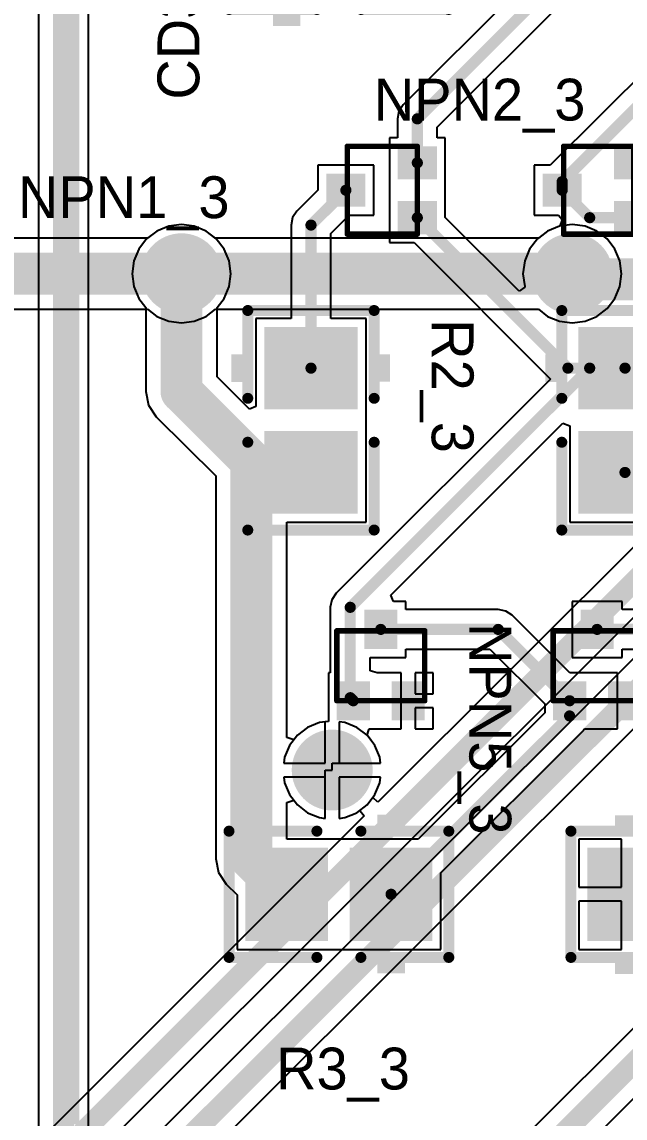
# Model space of a CAD drawing. Header units: millimetres. Extents: x 0.67 to 7.75, y 0.64 to 6.06.
# Drawn here: x 3.991 to 4.423, y 1.174 to 1.961 of the extents above; entities that cross this region are included whole.
import ezdxf

# ---------------------------------------------------------------- set-up
doc = ezdxf.new("R2010")
doc.units = ezdxf.units.MM
doc.header["$MEASUREMENT"] = 0
for name, color, linetype in [('BottomLayer', 5, 'Continuous'), ('BottomSolder', 6, 'Continuous'), ('MultiLayer', 9, 'Continuous'), ('TopLayer', 1, 'Continuous'), ('TopOverlay', 2, 'Continuous'), ('TopPaste', 8, 'Continuous'), ('TopSolder', 216, 'Continuous'), ('ViaHoleLayer', 16, 'Continuous')]:
    doc.layers.add(name, color=color, linetype=linetype)

# ---------------------------------------------------------------- blocks, each defined once
blk = doc.blocks.new('CC2012_0805_93')
at = {"layer": 'TopLayer'}
for points in [[(-0.06299, -0.02953), (-0.01181, -0.02953), (-0.06299, 0.02953), (-0.01181, 0.02953)], [(0.01181, -0.02953), (0.06299, -0.02953), (0.01181, 0.02953), (0.06299, 0.02953)]]:
    blk.add_solid(points, dxfattribs=at)
at = {"layer": 'TopOverlay', "const_width": 0.00787}
for points in [[(-0.07874, -0.04528), (-0.07874, 0.04528)], [(-0.07874, 0.04528), (-0.01575, 0.04528)], [(0.01575, 0.04528), (0.07874, 0.04528)], [(0.07874, -0.04528), (0.07874, 0.04528)], [(-0.07874, -0.04528), (-0.01575, -0.04528)], [(0.01575, -0.04528), (0.07874, -0.04528)]]:
    blk.add_lwpolyline(points, dxfattribs=at)
at = {"layer": 'TopOverlay', "const_width": 0.00394}
for points in [[(-0.08071, 0.04528, 1), (-0.07677, 0.04528, 1)], [(-0.08071, 0.04528, 1), (-0.07677, 0.04528, 1)], [(-0.01772, 0.04528, 1), (-0.01378, 0.04528, 1)], [(0.01378, 0.04528, 1), (0.01772, 0.04528, 1)], [(0.07677, 0.04528, 1), (0.08071, 0.04528, 1)], [(0.07677, 0.04528, 1), (0.08071, 0.04528, 1)], [(-0.08071, -0.04528, 1), (-0.07677, -0.04528, 1)], [(-0.08071, -0.04528, 1), (-0.07677, -0.04528, 1)], [(-0.01772, -0.04528, 1), (-0.01378, -0.04528, 1)], [(0.01378, -0.04528, 1), (0.01772, -0.04528, 1)], [(0.07677, -0.04528, 1), (0.08071, -0.04528, 1)], [(0.07677, -0.04528, 1), (0.08071, -0.04528, 1)]]:
    blk.add_lwpolyline(points, format="xyb", close=True, dxfattribs=at)
at = {"layer": 'TopOverlay'}
for points in [[(-0.04724, 0.04882), (-0.02756, 0.04882), (-0.04724, 0.05669), (-0.02756, 0.05669)], [(-0.04724, -0.05709), (-0.02756, -0.05709), (-0.04724, -0.04921), (-0.02756, -0.04921)]]:
    blk.add_solid(points, dxfattribs=at)
at = {"layer": 'TopPaste'}
for points in [[(-0.06299, -0.02953), (-0.01181, -0.02953), (-0.06299, 0.02953), (-0.01181, 0.02953)], [(0.01181, -0.02953), (0.06299, -0.02953), (0.01181, 0.02953), (0.06299, 0.02953)]]:
    blk.add_solid(points, dxfattribs=at)
at = {"layer": 'TopSolder'}
for points in [[(-0.06699, -0.03353), (-0.00781, -0.03353), (-0.06699, 0.03353), (-0.00781, 0.03353)], [(0.00781, -0.03353), (0.06699, -0.03353), (0.00781, 0.03353), (0.06699, 0.03353)]]:
    blk.add_solid(points, dxfattribs=at)
blk = doc.blocks.new('CC2012_0805_94')
at = {"layer": 'TopLayer'}
for points in [[(-0.06299, -0.02953), (-0.01181, -0.02953), (-0.06299, 0.02953), (-0.01181, 0.02953)], [(0.01181, -0.02953), (0.06299, -0.02953), (0.01181, 0.02953), (0.06299, 0.02953)]]:
    blk.add_solid(points, dxfattribs=at)
at = {"layer": 'TopOverlay', "const_width": 0.00787}
for points in [[(-0.07874, 0.04528), (-0.07874, -0.04528)], [(-0.01575, 0.04528), (-0.07874, 0.04528)], [(0.07874, 0.04528), (0.01575, 0.04528)], [(0.07874, 0.04528), (0.07874, -0.04528)], [(-0.01575, -0.04528), (-0.07874, -0.04528)], [(0.07874, -0.04528), (0.01575, -0.04528)]]:
    blk.add_lwpolyline(points, dxfattribs=at)
at = {"layer": 'TopOverlay', "const_width": 0.00394}
for points in [[(-0.08071, 0.04528, 1), (-0.07677, 0.04528, 1)], [(-0.08071, 0.04528, 1), (-0.07677, 0.04528, 1)], [(-0.01772, 0.04528, 1), (-0.01378, 0.04528, 1)], [(0.01378, 0.04528, 1), (0.01772, 0.04528, 1)], [(0.07677, 0.04528, 1), (0.08071, 0.04528, 1)], [(0.07677, 0.04528, 1), (0.08071, 0.04528, 1)], [(-0.08071, -0.04528, 1), (-0.07677, -0.04528, 1)], [(-0.08071, -0.04528, 1), (-0.07677, -0.04528, 1)], [(-0.01772, -0.04528, 1), (-0.01378, -0.04528, 1)], [(0.01378, -0.04528, 1), (0.01772, -0.04528, 1)], [(0.07677, -0.04528, 1), (0.08071, -0.04528, 1)], [(0.07677, -0.04528, 1), (0.08071, -0.04528, 1)]]:
    blk.add_lwpolyline(points, format="xyb", close=True, dxfattribs=at)
at = {"layer": 'TopOverlay'}
for points in [[(-0.04724, 0.04882), (-0.02756, 0.04882), (-0.04724, 0.05669), (-0.02756, 0.05669)], [(-0.04724, -0.05709), (-0.02756, -0.05709), (-0.04724, -0.04921), (-0.02756, -0.04921)]]:
    blk.add_solid(points, dxfattribs=at)
at = {"layer": 'TopPaste'}
for points in [[(-0.06299, -0.02953), (-0.01181, -0.02953), (-0.06299, 0.02953), (-0.01181, 0.02953)], [(0.01181, -0.02953), (0.06299, -0.02953), (0.01181, 0.02953), (0.06299, 0.02953)]]:
    blk.add_solid(points, dxfattribs=at)
at = {"layer": 'TopSolder'}
for points in [[(-0.06699, -0.03353), (-0.00781, -0.03353), (-0.06699, 0.03353), (-0.00781, 0.03353)], [(0.00781, -0.03353), (0.06699, -0.03353), (0.00781, 0.03353), (0.06699, 0.03353)]]:
    blk.add_solid(points, dxfattribs=at)
blk = doc.blocks.new('CC2012_0805_95')
at = {"layer": 'TopLayer'}
for points in [[(-0.06299, -0.02953), (-0.01181, -0.02953), (-0.06299, 0.02953), (-0.01181, 0.02953)], [(0.01181, -0.02953), (0.06299, -0.02953), (0.01181, 0.02953), (0.06299, 0.02953)]]:
    blk.add_solid(points, dxfattribs=at)
at = {"layer": 'TopOverlay', "const_width": 0.00787}
for points in [[(-0.07874, -0.04528), (-0.07874, 0.04528)], [(-0.01575, 0.04528), (-0.07874, 0.04528)], [(0.07874, 0.04528), (0.01575, 0.04528)], [(0.07874, -0.04528), (0.07874, 0.04528)], [(-0.01575, -0.04528), (-0.07874, -0.04528)], [(0.07874, -0.04528), (0.01575, -0.04528)]]:
    blk.add_lwpolyline(points, dxfattribs=at)
at = {"layer": 'TopOverlay', "const_width": 0.00394}
for points in [[(-0.08071, 0.04528, 1), (-0.07677, 0.04528, 1)], [(-0.08071, 0.04528, 1), (-0.07677, 0.04528, 1)], [(-0.01772, 0.04528, 1), (-0.01378, 0.04528, 1)], [(0.01378, 0.04528, 1), (0.01772, 0.04528, 1)], [(0.07677, 0.04528, 1), (0.08071, 0.04528, 1)], [(0.07677, 0.04528, 1), (0.08071, 0.04528, 1)], [(-0.08071, -0.04528, 1), (-0.07677, -0.04528, 1)], [(-0.08071, -0.04528, 1), (-0.07677, -0.04528, 1)], [(-0.01772, -0.04528, 1), (-0.01378, -0.04528, 1)], [(0.01378, -0.04528, 1), (0.01772, -0.04528, 1)], [(0.07677, -0.04528, 1), (0.08071, -0.04528, 1)], [(0.07677, -0.04528, 1), (0.08071, -0.04528, 1)]]:
    blk.add_lwpolyline(points, format="xyb", close=True, dxfattribs=at)
at = {"layer": 'TopOverlay'}
for points in [[(-0.04731, 0.04882), (-0.02763, 0.04882), (-0.04731, 0.05669), (-0.02763, 0.05669)], [(-0.04725, -0.05702), (-0.02756, -0.05702), (-0.04725, -0.04914), (-0.02756, -0.04914)]]:
    blk.add_solid(points, dxfattribs=at)
at = {"layer": 'TopPaste'}
for points in [[(-0.06299, -0.02953), (-0.01181, -0.02953), (-0.06299, 0.02953), (-0.01181, 0.02953)], [(0.01181, -0.02953), (0.06299, -0.02953), (0.01181, 0.02953), (0.06299, 0.02953)]]:
    blk.add_solid(points, dxfattribs=at)
at = {"layer": 'TopSolder'}
for points in [[(-0.06699, -0.03353), (-0.00781, -0.03353), (-0.06699, 0.03353), (-0.00781, 0.03353)], [(0.00781, -0.03353), (0.06699, -0.03353), (0.00781, 0.03353), (0.06699, 0.03353)]]:
    blk.add_solid(points, dxfattribs=at)
blk = doc.blocks.new('CC2012_0805_96')
at = {"layer": 'TopLayer'}
for points in [[(-0.06299, -0.02953), (-0.01181, -0.02953), (-0.06299, 0.02953), (-0.01181, 0.02953)], [(0.01181, -0.02953), (0.06299, -0.02953), (0.01181, 0.02953), (0.06299, 0.02953)]]:
    blk.add_solid(points, dxfattribs=at)
at = {"layer": 'TopOverlay', "const_width": 0.00787}
for points in [[(-0.07874, -0.04528), (-0.07874, 0.04528)], [(-0.01575, 0.04528), (-0.07874, 0.04528)], [(0.07874, 0.04528), (0.01575, 0.04528)], [(0.07874, -0.04528), (0.07874, 0.04528)], [(-0.01575, -0.04528), (-0.07874, -0.04528)], [(0.07874, -0.04528), (0.01575, -0.04528)]]:
    blk.add_lwpolyline(points, dxfattribs=at)
at = {"layer": 'TopOverlay', "const_width": 0.00394}
for points in [[(-0.08071, 0.04528, 1), (-0.07677, 0.04528, 1)], [(-0.08071, 0.04528, 1), (-0.07677, 0.04528, 1)], [(-0.01772, 0.04528, 1), (-0.01378, 0.04528, 1)], [(0.01378, 0.04528, 1), (0.01772, 0.04528, 1)], [(0.07677, 0.04528, 1), (0.08071, 0.04528, 1)], [(0.07677, 0.04528, 1), (0.08071, 0.04528, 1)], [(-0.08071, -0.04528, 1), (-0.07677, -0.04528, 1)], [(-0.08071, -0.04528, 1), (-0.07677, -0.04528, 1)], [(-0.01772, -0.04528, 1), (-0.01378, -0.04528, 1)], [(0.01378, -0.04528, 1), (0.01772, -0.04528, 1)], [(0.07677, -0.04528, 1), (0.08071, -0.04528, 1)], [(0.07677, -0.04528, 1), (0.08071, -0.04528, 1)]]:
    blk.add_lwpolyline(points, format="xyb", close=True, dxfattribs=at)
at = {"layer": 'TopOverlay'}
for points in [[(-0.04731, 0.04882), (-0.02763, 0.04882), (-0.04731, 0.05669), (-0.02763, 0.05669)], [(-0.04724, -0.05702), (-0.02756, -0.05702), (-0.04724, -0.04914), (-0.02756, -0.04914)]]:
    blk.add_solid(points, dxfattribs=at)
at = {"layer": 'TopPaste'}
for points in [[(-0.06299, -0.02953), (-0.01181, -0.02953), (-0.06299, 0.02953), (-0.01181, 0.02953)], [(0.01181, -0.02953), (0.06299, -0.02953), (0.01181, 0.02953), (0.06299, 0.02953)]]:
    blk.add_solid(points, dxfattribs=at)
at = {"layer": 'TopSolder'}
for points in [[(-0.06699, -0.03353), (-0.00781, -0.03353), (-0.06699, 0.03353), (-0.00781, 0.03353)], [(0.00781, -0.03353), (0.06699, -0.03353), (0.00781, 0.03353), (0.06699, 0.03353)]]:
    blk.add_solid(points, dxfattribs=at)
blk = doc.blocks.new('MMBT3904T_97')
at = {"layer": 'TopLayer'}
for points in [[(0.00787, -0.01004), (0.00787, 0.01004), (-0.00787, -0.01004), (-0.00787, 0.01004)], [(-0.01181, -0.06122), (-0.01181, -0.04114), (-0.02756, -0.06122), (-0.02756, -0.04114)], [(0.02756, -0.06122), (0.02756, -0.04114), (0.01181, -0.06122), (0.01181, -0.04114)]]:
    blk.add_solid(points, dxfattribs=at)
at = {"layer": 'TopOverlay', "const_width": 0.00394}
for points in [[(-0.0315, -0.00098), (0.0315, -0.00098)], [(-0.0315, -0.05118), (-0.0315, -0.00098)], [(0.0315, -0.05118), (0.0315, -0.00098)], [(-0.0315, -0.05118), (0.0315, -0.05118)]]:
    blk.add_lwpolyline(points, dxfattribs=at)
at = {"layer": 'TopOverlay', "const_width": 0.00197}
for points in [[(-0.03248, -0.00098, 1), (-0.03051, -0.00098, 1)], [(-0.03248, -0.00098, 1), (-0.03051, -0.00098, 1)], [(0.03051, -0.00098, 1), (0.03248, -0.00098, 1)], [(0.03051, -0.00098, 1), (0.03248, -0.00098, 1)], [(-0.03248, -0.05118, 1), (-0.03051, -0.05118, 1)], [(-0.03248, -0.05118, 1), (-0.03051, -0.05118, 1)], [(0.03051, -0.05118, 1), (0.03248, -0.05118, 1)], [(0.03051, -0.05118, 1), (0.03248, -0.05118, 1)]]:
    blk.add_lwpolyline(points, format="xyb", close=True, dxfattribs=at)
at = {"layer": 'TopPaste'}
for points in [[(0.00787, -0.01004), (0.00787, 0.01004), (-0.00787, -0.01004), (-0.00787, 0.01004)], [(-0.01181, -0.06122), (-0.01181, -0.04114), (-0.02756, -0.06122), (-0.02756, -0.04114)], [(0.02756, -0.06122), (0.02756, -0.04114), (0.01181, -0.06122), (0.01181, -0.04114)]]:
    blk.add_solid(points, dxfattribs=at)
at = {"layer": 'TopSolder'}
for points in [[(0.01187, -0.01404), (0.01187, 0.01404), (-0.01187, -0.01404), (-0.01187, 0.01404)], [(-0.00781, -0.06522), (-0.00781, -0.03714), (-0.03156, -0.06522), (-0.03156, -0.03714)], [(0.03156, -0.06522), (0.03156, -0.03714), (0.00781, -0.06522), (0.00781, -0.03714)]]:
    blk.add_solid(points, dxfattribs=at)
blk = doc.blocks.new('MMBT3904T_98')
at = {"layer": 'TopLayer'}
for points in [[(0.00787, -0.01004), (0.00787, 0.01004), (-0.00787, -0.01004), (-0.00787, 0.01004)], [(-0.01181, -0.06122), (-0.01181, -0.04114), (-0.02756, -0.06122), (-0.02756, -0.04114)], [(0.02756, -0.06122), (0.02756, -0.04114), (0.01181, -0.06122), (0.01181, -0.04114)]]:
    blk.add_solid(points, dxfattribs=at)
at = {"layer": 'TopOverlay', "const_width": 0.00394}
for points in [[(-0.0315, -0.00098), (0.0315, -0.00098)], [(-0.0315, -0.05118), (-0.0315, -0.00098)], [(0.0315, -0.05118), (0.0315, -0.00098)], [(-0.0315, -0.05118), (0.0315, -0.05118)]]:
    blk.add_lwpolyline(points, dxfattribs=at)
at = {"layer": 'TopOverlay', "const_width": 0.00197}
for points in [[(-0.03248, -0.00098, 1), (-0.03051, -0.00098, 1)], [(-0.03248, -0.00098, 1), (-0.03051, -0.00098, 1)], [(0.03051, -0.00098, 1), (0.03248, -0.00098, 1)], [(0.03051, -0.00098, 1), (0.03248, -0.00098, 1)], [(-0.03248, -0.05118, 1), (-0.03051, -0.05118, 1)], [(-0.03248, -0.05118, 1), (-0.03051, -0.05118, 1)], [(0.03051, -0.05118, 1), (0.03248, -0.05118, 1)], [(0.03051, -0.05118, 1), (0.03248, -0.05118, 1)]]:
    blk.add_lwpolyline(points, format="xyb", close=True, dxfattribs=at)
at = {"layer": 'TopPaste'}
for points in [[(0.00787, -0.01004), (0.00787, 0.01004), (-0.00787, -0.01004), (-0.00787, 0.01004)], [(-0.01181, -0.06122), (-0.01181, -0.04114), (-0.02756, -0.06122), (-0.02756, -0.04114)], [(0.02756, -0.06122), (0.02756, -0.04114), (0.01181, -0.06122), (0.01181, -0.04114)]]:
    blk.add_solid(points, dxfattribs=at)
at = {"layer": 'TopSolder'}
for points in [[(0.01187, -0.01404), (0.01187, 0.01404), (-0.01187, -0.01404), (-0.01187, 0.01404)], [(-0.00781, -0.06522), (-0.00781, -0.03714), (-0.03156, -0.06522), (-0.03156, -0.03714)], [(0.03156, -0.06522), (0.03156, -0.03714), (0.00781, -0.06522), (0.00781, -0.03714)]]:
    blk.add_solid(points, dxfattribs=at)
blk = doc.blocks.new('MMBT3904T_100')
at = {"layer": 'TopLayer'}
for points in [[(0.00787, -0.01004), (0.00787, 0.01004), (-0.00787, -0.01004), (-0.00787, 0.01004)], [(-0.01181, -0.06122), (-0.01181, -0.04114), (-0.02756, -0.06122), (-0.02756, -0.04114)], [(0.02756, -0.06122), (0.02756, -0.04114), (0.01181, -0.06122), (0.01181, -0.04114)]]:
    blk.add_solid(points, dxfattribs=at)
at = {"layer": 'TopOverlay', "const_width": 0.00394}
for points in [[(-0.0315, -0.00098), (0.0315, -0.00098)], [(-0.0315, -0.00098), (-0.0315, -0.05118)], [(0.0315, -0.00098), (0.0315, -0.05118)], [(-0.0315, -0.05118), (0.0315, -0.05118)]]:
    blk.add_lwpolyline(points, dxfattribs=at)
at = {"layer": 'TopOverlay', "const_width": 0.00197}
for points in [[(-0.03248, -0.00098, 1), (-0.03051, -0.00098, 1)], [(-0.03248, -0.00098, 1), (-0.03051, -0.00098, 1)], [(0.03051, -0.00098, 1), (0.03248, -0.00098, 1)], [(0.03051, -0.00098, 1), (0.03248, -0.00098, 1)], [(-0.03248, -0.05118, 1), (-0.03051, -0.05118, 1)], [(-0.03248, -0.05118, 1), (-0.03051, -0.05118, 1)], [(0.03051, -0.05118, 1), (0.03248, -0.05118, 1)], [(0.03051, -0.05118, 1), (0.03248, -0.05118, 1)]]:
    blk.add_lwpolyline(points, format="xyb", close=True, dxfattribs=at)
at = {"layer": 'TopPaste'}
for points in [[(0.00787, -0.01004), (0.00787, 0.01004), (-0.00787, -0.01004), (-0.00787, 0.01004)], [(-0.01181, -0.06122), (-0.01181, -0.04114), (-0.02756, -0.06122), (-0.02756, -0.04114)], [(0.02756, -0.06122), (0.02756, -0.04114), (0.01181, -0.06122), (0.01181, -0.04114)]]:
    blk.add_solid(points, dxfattribs=at)
at = {"layer": 'TopSolder'}
for points in [[(0.01187, -0.01404), (0.01187, 0.01404), (-0.01187, -0.01404), (-0.01187, 0.01404)], [(-0.00781, -0.06522), (-0.00781, -0.03714), (-0.03156, -0.06522), (-0.03156, -0.03714)], [(0.03156, -0.06522), (0.03156, -0.03714), (0.00781, -0.06522), (0.00781, -0.03714)]]:
    blk.add_solid(points, dxfattribs=at)
blk = doc.blocks.new('MMBT3904T_101')
at = {"layer": 'TopLayer'}
for points in [[(0.00787, -0.01004), (0.00787, 0.01004), (-0.00787, -0.01004), (-0.00787, 0.01004)], [(-0.01181, -0.06122), (-0.01181, -0.04114), (-0.02756, -0.06122), (-0.02756, -0.04114)], [(0.02756, -0.06122), (0.02756, -0.04114), (0.01181, -0.06122), (0.01181, -0.04114)]]:
    blk.add_solid(points, dxfattribs=at)
at = {"layer": 'TopOverlay', "const_width": 0.00394}
for points in [[(-0.0315, -0.00098), (0.0315, -0.00098)], [(-0.0315, -0.00098), (-0.0315, -0.05118)], [(0.0315, -0.00098), (0.0315, -0.05118)], [(-0.0315, -0.05118), (0.0315, -0.05118)]]:
    blk.add_lwpolyline(points, dxfattribs=at)
at = {"layer": 'TopOverlay', "const_width": 0.00197}
for points in [[(-0.03248, -0.00098, 1), (-0.03051, -0.00098, 1)], [(-0.03248, -0.00098, 1), (-0.03051, -0.00098, 1)], [(0.03051, -0.00098, 1), (0.03248, -0.00098, 1)], [(0.03051, -0.00098, 1), (0.03248, -0.00098, 1)], [(-0.03248, -0.05118, 1), (-0.03051, -0.05118, 1)], [(-0.03248, -0.05118, 1), (-0.03051, -0.05118, 1)], [(0.03051, -0.05118, 1), (0.03248, -0.05118, 1)], [(0.03051, -0.05118, 1), (0.03248, -0.05118, 1)]]:
    blk.add_lwpolyline(points, format="xyb", close=True, dxfattribs=at)
at = {"layer": 'TopPaste'}
for points in [[(0.00787, -0.01004), (0.00787, 0.01004), (-0.00787, -0.01004), (-0.00787, 0.01004)], [(-0.01181, -0.06122), (-0.01181, -0.04114), (-0.02756, -0.06122), (-0.02756, -0.04114)], [(0.02756, -0.06122), (0.02756, -0.04114), (0.01181, -0.06122), (0.01181, -0.04114)]]:
    blk.add_solid(points, dxfattribs=at)
at = {"layer": 'TopSolder'}
for points in [[(0.01187, -0.01404), (0.01187, 0.01404), (-0.01187, -0.01404), (-0.01187, 0.01404)], [(-0.00781, -0.06522), (-0.00781, -0.03714), (-0.03156, -0.06522), (-0.03156, -0.03714)], [(0.03156, -0.06522), (0.03156, -0.03714), (0.00781, -0.06522), (0.00781, -0.03714)]]:
    blk.add_solid(points, dxfattribs=at)
blk = doc.blocks.new('CC2012_0805_108')
at = {"layer": 'TopLayer'}
for points in [[(-0.06299, -0.02953), (-0.01181, -0.02953), (-0.06299, 0.02953), (-0.01181, 0.02953)], [(0.01181, -0.02953), (0.06299, -0.02953), (0.01181, 0.02953), (0.06299, 0.02953)]]:
    blk.add_solid(points, dxfattribs=at)
at = {"layer": 'TopOverlay', "const_width": 0.00787}
for points in [[(-0.07874, -0.04528), (-0.07874, 0.04528)], [(-0.07874, 0.04528), (-0.01575, 0.04528)], [(0.01575, 0.04528), (0.07874, 0.04528)], [(0.07874, -0.04528), (0.07874, 0.04528)], [(-0.07874, -0.04528), (-0.01575, -0.04528)], [(0.01575, -0.04528), (0.07874, -0.04528)]]:
    blk.add_lwpolyline(points, dxfattribs=at)
at = {"layer": 'TopOverlay', "const_width": 0.00394}
for points in [[(-0.08071, 0.04528, 1), (-0.07677, 0.04528, 1)], [(-0.08071, 0.04528, 1), (-0.07677, 0.04528, 1)], [(-0.01772, 0.04528, 1), (-0.01378, 0.04528, 1)], [(0.01378, 0.04528, 1), (0.01772, 0.04528, 1)], [(0.07677, 0.04528, 1), (0.08071, 0.04528, 1)], [(0.07677, 0.04528, 1), (0.08071, 0.04528, 1)], [(-0.08071, -0.04528, 1), (-0.07677, -0.04528, 1)], [(-0.08071, -0.04528, 1), (-0.07677, -0.04528, 1)], [(-0.01772, -0.04528, 1), (-0.01378, -0.04528, 1)], [(0.01378, -0.04528, 1), (0.01772, -0.04528, 1)], [(0.07677, -0.04528, 1), (0.08071, -0.04528, 1)], [(0.07677, -0.04528, 1), (0.08071, -0.04528, 1)]]:
    blk.add_lwpolyline(points, format="xyb", close=True, dxfattribs=at)
at = {"layer": 'TopOverlay'}
for points in [[(-0.04724, 0.04882), (-0.02756, 0.04882), (-0.04724, 0.05669), (-0.02756, 0.05669)], [(-0.04724, -0.05709), (-0.02756, -0.05709), (-0.04724, -0.04921), (-0.02756, -0.04921)]]:
    blk.add_solid(points, dxfattribs=at)
at = {"layer": 'TopPaste'}
for points in [[(-0.06299, -0.02953), (-0.01181, -0.02953), (-0.06299, 0.02953), (-0.01181, 0.02953)], [(0.01181, -0.02953), (0.06299, -0.02953), (0.01181, 0.02953), (0.06299, 0.02953)]]:
    blk.add_solid(points, dxfattribs=at)
at = {"layer": 'TopSolder'}
for points in [[(-0.06699, -0.03353), (-0.00781, -0.03353), (-0.06699, 0.03353), (-0.00781, 0.03353)], [(0.00781, -0.03353), (0.06699, -0.03353), (0.00781, 0.03353), (0.06699, 0.03353)]]:
    blk.add_solid(points, dxfattribs=at)

msp = doc.modelspace()

# ---------------------------------------------------------------- linework, layer by layer
at = {"layer": 'BottomLayer'}
for p, q in [((4.08735, 1.81057), (4.08073, 1.80549)), ((4.09586, 1.8141), (4.08735, 1.81057)), ((4.105, 1.8153), (4.09586, 1.8141)), ((4.11414, 1.8141), (4.105, 1.8153)), ((4.12265, 1.81057), (4.11414, 1.8141)), ((4.12927, 1.80549), (4.12265, 1.81057)), ((4.36735, 1.81057), (4.36073, 1.80549)), ((4.37586, 1.8141), (4.36735, 1.81057)), ((4.385, 1.8153), (4.37586, 1.8141)), ((4.39414, 1.8141), (4.385, 1.8153)), ((4.40265, 1.81057), (4.39414, 1.8141)), ((4.40996, 1.80496), (4.40265, 1.81057)), ((4.08073, 1.80549), (3.64927, 1.80549)), ((4.36073, 1.80549), (4.12927, 1.80549)), ((4.41557, 1.79765), (4.40996, 1.80496)), ((4.4191, 1.78914), (4.41557, 1.79765)), ((4.4203, 1.78), (4.4191, 1.78914)), ((4.4191, 1.77086), (4.4203, 1.78)), ((4.62016, 1.77539), (4.24578, 1.40102)), ((4.41557, 1.76235), (4.4191, 1.77086)), ((4.40996, 1.75504), (4.41557, 1.76235)), ((3.64927, 1.75451), (4.08073, 1.75451)), ((4.08073, 1.75451), (4.08735, 1.74943)), ((4.12265, 1.74943), (4.12927, 1.75451)), ((4.12927, 1.75451), (4.36073, 1.75451)), ((4.36073, 1.75451), (4.36735, 1.74943)), ((4.40265, 1.74943), (4.40996, 1.75504)), ((4.08735, 1.74943), (4.09586, 1.7459)), ((4.09586, 1.7459), (4.105, 1.7447)), ((4.105, 1.7447), (4.11414, 1.7459)), ((4.11414, 1.7459), (4.12265, 1.74943)), ((4.36735, 1.74943), (4.37586, 1.7459)), ((4.37586, 1.7459), (4.385, 1.7447)), ((4.385, 1.7447), (4.39414, 1.7459)), ((4.39414, 1.7459), (4.40265, 1.74943)), ((3.88834, 0.99311), (4.64054, 1.7453)), ((4.64516, 1.72048), (3.95441, 1.02974)), ((3.98487, 1.00973), (4.61034, 1.6352)), ((4.20386, 1.4581), (4.19535, 1.45457)), ((4.208, 1.45864), (4.20386, 1.4581)), ((4.208, 1.429), (4.208, 1.45864)), ((4.22214, 1.4581), (4.218, 1.45864)), ((4.218, 1.45864), (4.218, 1.429)), ((4.23065, 1.45457), (4.22214, 1.4581)), ((4.18804, 1.44896), (4.18243, 1.44165)), ((4.19535, 1.45457), (4.18804, 1.44896)), ((4.23796, 1.44896), (4.23065, 1.45457)), ((4.24357, 1.44165), (4.23796, 1.44896)), ((4.18243, 1.44165), (4.1789, 1.43314)), ((4.2471, 1.43314), (4.24357, 1.44165)), ((4.1789, 1.43314), (4.17836, 1.429)), ((4.24764, 1.429), (4.2471, 1.43314)), ((4.17836, 1.429), (4.208, 1.429)), ((4.218, 1.429), (4.24764, 1.429)), ((4.208, 1.419), (4.17836, 1.419)), ((4.17836, 1.419), (4.1789, 1.41486)), ((4.208, 1.38936), (4.208, 1.419)), ((4.24764, 1.419), (4.218, 1.419)), ((4.218, 1.419), (4.218, 1.38936)), ((4.2471, 1.41486), (4.24764, 1.419)), ((4.1789, 1.41486), (4.18243, 1.40635)), ((4.24357, 1.40635), (4.2471, 1.41486)), ((4.18243, 1.40635), (4.18804, 1.39904)), ((4.24202, 1.40432), (4.24357, 1.40635)), ((4.24578, 1.40102), (4.24202, 1.40432)), ((4.18804, 1.39904), (4.19535, 1.39343)), ((4.19535, 1.39343), (4.20386, 1.3899)), ((4.22214, 1.3899), (4.23065, 1.39343)), ((4.23065, 1.39343), (4.23268, 1.39498)), ((4.23268, 1.39498), (4.23598, 1.39122)), ((4.23598, 1.39122), (3.85788, 1.01312)), ((4.20386, 1.3899), (4.208, 1.38936)), ((4.218, 1.38936), (4.22214, 1.3899)), ((4.56562, 1.37575), (4.15441, 0.96454)), ((4.20043, 0.96009), (4.55976, 1.31942))]:
    msp.add_line(p, q, dxfattribs=at)
for points, const_width in [([(4.16703, 0.95192), (5.35577, 2.14066)], 0.015), ([(3.625, 1.78), (4.105, 1.78)], 0.03), ([(4.105, 1.78), (4.385, 1.78)], 0.03), ([(3.8705, 1.0005), (4.638, 1.768)], 0.015), ([(3.96703, 1.01712), (4.663, 1.71309)], 0.015)]:
    msp.add_lwpolyline(points, dxfattribs=dict(at, const_width=const_width))
for points, const_width in [([(4.0925, 1.78, 1), (4.1175, 1.78, 1)], 0.025), ([(4.3725, 1.78, 1), (4.3975, 1.78, 1)], 0.025), ([(4.0975, 1.78, 1), (4.1125, 1.78, 1)], 0.015), ([(4.0975, 1.78, 1), (4.1125, 1.78, 1)], 0.015), ([(4.3775, 1.78, 1), (4.3925, 1.78, 1)], 0.015), ([(4.2005, 1.424, 1), (4.2255, 1.424, 1)], 0.025)]:
    msp.add_lwpolyline(points, format="xyb", close=True, dxfattribs=dict(at, const_width=const_width))
at = {"layer": 'BottomSolder', "const_width": 0.029}
for points in [[(4.0905, 1.78, 1), (4.1195, 1.78, 1)], [(4.3705, 1.78, 1), (4.3995, 1.78, 1)], [(4.1985, 1.424, 1), (4.2275, 1.424, 1)]]:
    msp.add_lwpolyline(points, format="xyb", close=True, dxfattribs=at)
at = {"layer": 'MultiLayer', "const_width": 0.025}
for points in [[(4.0925, 1.78, 1), (4.1175, 1.78, 1)], [(4.3725, 1.78, 1), (4.3975, 1.78, 1)], [(4.2005, 1.424, 1), (4.2255, 1.424, 1)]]:
    msp.add_lwpolyline(points, format="xyb", close=True, dxfattribs=at)
at = {"layer": 'TopLayer'}
for p, q in [((4.00266, 3.9276), (4.00266, 1.08601)), ((4.03834, 1.0934), (4.03834, 3.87915)), ((4.53149, 2.01998), (4.36927, 1.85776)), ((4.36663, 2.00391), (4.26388, 1.90116)), ((4.28825, 1.88515), (4.38682, 1.98372)), ((4.26079, 1.89653), (4.2597, 1.89107)), ((4.26388, 1.90116), (4.26079, 1.89653)), ((4.2597, 1.89107), (4.2597, 1.89107)), ((4.2597, 1.89107), (4.2597, 1.87745)), ((4.28825, 1.87745), (4.28825, 1.88515)), ((4.2597, 1.87745), (4.25394, 1.87745)), ((4.25394, 1.87745), (4.25394, 1.8417)), ((4.29402, 1.87745), (4.28825, 1.87745)), ((4.29402, 1.8417), (4.29402, 1.87745)), ((4.24283, 1.85776), (4.20276, 1.85776)), ((4.20276, 1.85776), (4.20276, 1.84003)), ((4.24283, 1.82201), (4.24283, 1.85776)), ((4.36927, 1.85776), (4.35776, 1.85776)), ((4.35776, 1.85776), (4.35776, 1.82201)), ((4.20276, 1.84003), (4.1877, 1.82498)), ((4.25394, 1.8417), (4.25394, 1.8417)), ((4.25394, 1.8417), (4.25394, 1.83807)), ((4.29402, 1.83807), (4.29402, 1.8417)), ((4.29402, 1.8417), (4.29402, 1.8417)), ((4.25394, 1.83807), (4.25394, 1.83807)), ((4.25394, 1.83807), (4.25394, 1.80233)), ((4.29402, 1.82035), (4.29402, 1.83807)), ((4.29402, 1.83807), (4.29402, 1.83807)), ((4.1877, 1.82498), (4.18461, 1.82035)), ((4.18461, 1.82035), (4.18352, 1.81489)), ((4.21207, 1.80897), (4.22511, 1.82201)), ((4.22511, 1.82201), (4.24283, 1.82201)), ((4.34689, 1.76747), (4.29402, 1.82035)), ((4.35776, 1.82201), (4.37504, 1.82201)), ((4.37504, 1.82201), (4.3777, 1.81881)), ((4.3777, 1.81881), (4.376, 1.81412)), ((4.08735, 1.81057), (4.08004, 1.80496)), ((4.09586, 1.8141), (4.08735, 1.81057)), ((4.105, 1.8153), (4.09586, 1.8141)), ((4.11414, 1.8141), (4.105, 1.8153)), ((4.12265, 1.81057), (4.11414, 1.8141)), ((4.12996, 1.80496), (4.12265, 1.81057)), ((4.18352, 1.81489), (4.18352, 1.81489)), ((4.18352, 1.81489), (4.18352, 1.74788)), ((4.21207, 1.74788), (4.21207, 1.80897)), ((4.36735, 1.81057), (4.36004, 1.80496)), ((4.37586, 1.8141), (4.36735, 1.81057)), ((4.376, 1.81412), (4.37586, 1.8141)), ((4.08004, 1.80496), (4.07443, 1.79765)), ((4.13557, 1.79765), (4.12996, 1.80496)), ((4.25394, 1.80233), (4.27166, 1.80233)), ((4.27166, 1.80233), (4.3695, 1.70449)), ((4.36004, 1.80496), (4.35443, 1.79765)), ((4.07443, 1.79765), (4.0709, 1.78914)), ((4.1391, 1.78914), (4.13557, 1.79765)), ((4.35443, 1.79765), (4.3509, 1.78914)), ((4.0709, 1.78914), (4.0697, 1.78)), ((4.1403, 1.78), (4.1391, 1.78914)), ((4.3509, 1.78914), (4.3497, 1.78)), ((4.0697, 1.78), (4.0709, 1.77086)), ((4.1391, 1.77086), (4.1403, 1.78)), ((4.3497, 1.78), (4.3509, 1.77086)), ((4.0709, 1.77086), (4.07443, 1.76235)), ((4.13557, 1.76235), (4.1391, 1.77086)), ((4.35113, 1.7703), (4.34689, 1.76747)), ((4.3509, 1.77086), (4.35113, 1.7703)), ((4.07443, 1.76235), (4.07951, 1.75573)), ((4.13049, 1.75573), (4.13557, 1.76235)), ((4.07951, 1.75573), (4.07951, 1.69549)), ((4.13049, 1.70605), (4.13049, 1.75573)), ((4.18352, 1.74788), (4.15826, 1.74788)), ((4.15826, 1.74788), (4.15826, 1.68481)), ((4.23731, 1.74788), (4.21207, 1.74788)), ((4.23731, 1.6767), (4.23731, 1.74788)), ((4.15364, 1.6829), (4.13049, 1.70605)), ((4.3695, 1.70449), (4.21583, 1.55082)), ((4.07951, 1.69549), (4.08145, 1.68573)), ((4.08145, 1.68573), (4.08698, 1.67746)), ((4.15826, 1.68481), (4.15364, 1.6829)), ((4.08698, 1.67746), (4.12951, 1.63493)), ((4.23731, 1.67307), (4.23731, 1.6767)), ((4.23731, 1.6767), (4.23731, 1.6767)), ((4.23731, 1.6717), (4.23731, 1.67307)), ((4.23731, 1.67307), (4.23731, 1.67307)), ((4.23731, 1.60189), (4.23731, 1.6717)), ((4.25493, 1.54954), (4.37825, 1.67287)), ((4.37825, 1.67287), (4.38325, 1.6708)), ((4.38325, 1.6708), (4.38325, 1.60189)), ((4.12951, 1.63493), (4.12951, 1.36028)), ((4.18049, 1.44734), (4.18049, 1.60189)), ((4.18049, 1.60189), (4.23731, 1.60189)), ((4.38325, 1.60189), (4.46231, 1.60189)), ((4.21583, 1.55082), (4.21273, 1.54619)), ((4.25684, 1.54493), (4.25493, 1.54954)), ((4.21273, 1.54619), (4.21165, 1.54072)), ((4.26567, 1.54493), (4.25684, 1.54493)), ((4.26567, 1.53916), (4.26567, 1.54493)), ((4.42067, 1.54493), (4.38492, 1.54493)), ((4.38492, 1.54493), (4.38492, 1.50485)), ((4.42067, 1.53916), (4.42067, 1.54493)), ((4.21165, 1.54072), (4.21165, 1.54072)), ((4.21165, 1.54072), (4.21165, 1.49374)), ((4.33193, 1.53916), (4.26567, 1.53916)), ((4.33739, 1.53807), (4.33193, 1.53916)), ((4.33193, 1.53916), (4.33193, 1.53916)), ((4.34202, 1.53498), (4.33739, 1.53807)), ((4.38326, 1.49374), (4.34202, 1.53498)), ((4.48779, 1.53916), (4.42067, 1.53916)), ((4.26567, 1.50485), (4.26567, 1.51061)), ((4.26567, 1.51061), (4.32602, 1.51061)), ((4.32602, 1.51061), (4.36524, 1.47139)), ((4.42067, 1.50485), (4.42067, 1.51061)), ((4.42067, 1.51061), (4.48188, 1.51061)), ((4.2402, 1.49517), (4.2402, 1.50485)), ((4.2402, 1.50485), (4.26567, 1.50485)), ((4.38492, 1.50485), (4.42067, 1.50485)), ((4.2452, 1.49374), (4.2402, 1.49517)), ((4.21165, 1.49374), (4.21024, 1.49374)), ((4.21024, 1.49374), (4.21024, 1.45894)), ((4.24961, 1.49374), (4.2452, 1.49374)), ((4.25098, 1.49374), (4.24961, 1.49374)), ((4.26248, 1.49374), (4.25098, 1.49374)), ((4.26248, 1.4737), (4.26248, 1.49374)), ((4.28535, 1.49374), (4.27248, 1.49374)), ((4.27248, 1.49374), (4.27248, 1.4787)), ((4.28535, 1.4787), (4.28535, 1.49374)), ((4.39961, 1.49374), (4.38326, 1.49374)), ((4.40098, 1.49374), (4.39961, 1.49374)), ((4.40461, 1.49374), (4.40098, 1.49374)), ((4.40598, 1.49374), (4.40461, 1.49374)), ((4.41748, 1.49374), (4.40598, 1.49374)), ((4.41748, 1.4737), (4.41748, 1.49374)), ((4.27248, 1.4787), (4.28535, 1.4787)), ((4.26248, 1.45367), (4.26248, 1.4737)), ((4.36524, 1.47139), (4.36524, 1.46511)), ((4.41748, 1.45367), (4.41748, 1.4737)), ((4.28535, 1.4687), (4.27248, 1.4687)), ((4.27248, 1.4687), (4.27248, 1.45367)), ((4.36524, 1.46511), (4.27454, 1.37441)), ((4.28535, 1.45367), (4.28535, 1.4687)), ((4.20386, 1.4581), (4.19535, 1.45457)), ((4.21024, 1.45894), (4.20386, 1.4581)), ((4.18549, 1.44564), (4.18049, 1.44734)), ((4.18804, 1.44896), (4.18549, 1.44564)), ((4.19535, 1.45457), (4.18804, 1.44896)), ((4.23819, 1.44867), (4.23853, 1.45064)), ((4.24357, 1.44165), (4.23819, 1.44867)), ((4.23853, 1.45064), (4.23956, 1.45367)), ((4.23956, 1.45367), (4.24961, 1.45367)), ((4.24961, 1.45367), (4.25098, 1.45367)), ((4.25098, 1.45367), (4.26248, 1.45367)), ((4.27248, 1.45367), (4.28535, 1.45367)), ((4.29079, 1.35029), (4.3932, 1.45271)), ((4.3932, 1.45271), (4.39385, 1.45367)), ((4.3932, 1.45271), (4.3932, 1.45271)), ((4.39385, 1.45367), (4.39961, 1.45367)), ((4.39961, 1.45367), (4.40098, 1.45367)), ((4.40098, 1.45367), (4.40461, 1.45367)), ((4.40461, 1.45367), (4.40598, 1.45367)), ((4.40598, 1.45367), (4.41748, 1.45367)), ((4.2471, 1.43314), (4.24357, 1.44165)), ((4.24764, 1.429), (4.2471, 1.43314)), ((4.208, 1.38936), (4.208, 1.424)), ((4.208, 1.424), (4.213, 1.424)), ((4.213, 1.424), (4.213, 1.429)), ((4.213, 1.429), (4.24764, 1.429)), ((4.24764, 1.419), (4.218, 1.419)), ((4.218, 1.419), (4.218, 1.38936)), ((4.2471, 1.41486), (4.24764, 1.419)), ((4.24357, 1.40635), (4.2471, 1.41486)), ((4.18049, 1.40066), (4.18549, 1.40236)), ((4.18049, 1.37441), (4.18049, 1.40066)), ((4.18549, 1.40236), (4.18804, 1.39904)), ((4.23796, 1.39904), (4.24357, 1.40635)), ((4.18804, 1.39904), (4.19535, 1.39343)), ((4.19535, 1.39343), (4.20386, 1.3899)), ((4.22214, 1.3899), (4.23065, 1.39343)), ((4.23065, 1.39343), (4.23796, 1.39904)), ((4.20386, 1.3899), (4.208, 1.38936)), ((4.218, 1.38936), (4.22214, 1.3899)), ((4.21598, 1.37441), (4.18049, 1.37441)), ((4.21961, 1.37441), (4.21598, 1.37441)), ((4.21598, 1.37441), (4.21598, 1.37441)), ((4.27454, 1.37441), (4.21961, 1.37441)), ((4.21961, 1.37441), (4.21961, 1.37441)), ((4.42039, 1.37441), (4.3898, 1.37441)), ((4.3898, 1.37441), (4.3898, 1.33989)), ((4.42039, 1.33989), (4.42039, 1.37441)), ((4.12951, 1.36028), (4.13145, 1.35053)), ((4.13145, 1.35053), (4.13698, 1.34226)), ((4.29079, 1.29536), (4.29079, 1.35029)), ((4.13698, 1.34226), (4.1448, 1.33443)), ((4.3898, 1.33989), (4.42039, 1.33989)), ((4.1448, 1.33443), (4.1448, 1.29536)), ((4.42039, 1.32989), (4.3898, 1.32989)), ((4.3898, 1.32989), (4.3898, 1.29536)), ((4.42039, 1.29536), (4.42039, 1.32989)), ((4.1448, 1.29536), (4.21598, 1.29536)), ((4.21598, 1.29536), (4.21598, 1.29536)), ((4.21598, 1.29536), (4.21961, 1.29536)), ((4.21961, 1.29536), (4.21961, 1.29536)), ((4.21961, 1.29536), (4.29079, 1.29536)), ((4.3898, 1.29536), (4.42039, 1.29536))]:
    msp.add_line(p, q, dxfattribs=at)
for points, const_width in [([(4.0205, 1.08601), (4.0205, 3.9276)], 0.015), ([(4.27398, 1.89107), (4.4028, 2.01989)], 0.008), ([(4.3778, 1.8461), (4.54158, 2.00989)], 0.008), ([(4.27398, 1.85957), (4.27398, 1.89107)], 0.008), ([(4.3778, 1.83989), (4.3778, 1.8461)], 0.008), ([(4.1978, 1.81489), (4.2228, 1.83989)], 0.008), ([(4.3778, 1.83989), (4.39748, 1.8202)], 0.008), ([(4.27398, 1.8202), (4.38189, 1.71229)], 0.008), ([(4.39748, 1.8202), (4.42898, 1.8202)], 0.008), ([(4.1978, 1.71229), (4.1978, 1.81489)], 0.008), ([(4.105, 1.69549), (4.105, 1.78)], 0.03), ([(4.385, 1.78), (4.389, 1.776)], 0.03), ([(4.389, 1.776), (4.779, 1.776)], 0.03), ([(4.22592, 1.54072), (4.39748, 1.71229)], 0.008), ([(4.38189, 1.71229), (4.39748, 1.71229)], 0.008), ([(4.39748, 1.71229), (4.4228, 1.71229)], 0.008), ([(4.105, 1.69549), (4.155, 1.64549)], 0.03), ([(4.155, 1.36028), (4.155, 1.64549)], 0.03), ([(4.42278, 1.63748), (4.57799, 1.63748)], 0.008), ([(4.22592, 1.47589), (4.22592, 1.54072)], 0.008), ([(4.2478, 1.52489), (4.33193, 1.52489)], 0.008), ([(4.33193, 1.52489), (4.38311, 1.4737)], 0.008), ([(4.4028, 1.52489), (4.4878, 1.52489)], 0.008), ([(4.22592, 1.47589), (4.22811, 1.4737)], 0.008), ([(4.38311, 1.4628), (4.38311, 1.4737)], 0.008), ([(4.2552, 1.33489), (4.38311, 1.4628)], 0.008), ([(4.155, 1.36028), (4.18039, 1.33489)], 0.03)]:
    msp.add_lwpolyline(points, dxfattribs=dict(at, const_width=const_width))
for points, const_width in [([(4.27198, 1.89107, 1), (4.27598, 1.89107, 1)], 0.004), ([(4.27198, 1.89107, 1), (4.27598, 1.89107, 1)], 0.004), ([(4.27198, 1.85957, 1), (4.27598, 1.85957, 1)], 0.004), ([(4.3758, 1.8461, 1), (4.3798, 1.8461, 1)], 0.004), ([(4.3758, 1.8461, 1), (4.3798, 1.8461, 1)], 0.004), ([(4.2208, 1.83989, 1), (4.2248, 1.83989, 1)], 0.004), ([(4.3758, 1.83989, 1), (4.3798, 1.83989, 1)], 0.004), ([(4.3758, 1.83989, 1), (4.3798, 1.83989, 1)], 0.004), ([(4.27198, 1.8202, 1), (4.27598, 1.8202, 1)], 0.004), ([(4.39548, 1.8202, 1), (4.39948, 1.8202, 1)], 0.004), ([(4.39548, 1.8202, 1), (4.39948, 1.8202, 1)], 0.004), ([(4.1958, 1.81489, 1), (4.1998, 1.81489, 1)], 0.004), ([(4.1958, 1.81489, 1), (4.1998, 1.81489, 1)], 0.004), ([(4.0925, 1.78, 1), (4.1175, 1.78, 1)], 0.025), ([(4.3725, 1.78, 1), (4.3975, 1.78, 1)], 0.025), ([(4.0975, 1.78, 1), (4.1125, 1.78, 1)], 0.015), ([(4.3775, 1.78, 1), (4.3925, 1.78, 1)], 0.015), ([(4.3815, 1.776, 1), (4.3965, 1.776, 1)], 0.015), ([(4.3815, 1.776, 1), (4.3965, 1.776, 1)], 0.015), ([(4.1958, 1.71229, 1), (4.1998, 1.71229, 1)], 0.004), ([(4.37989, 1.71229, 1), (4.38389, 1.71229, 1)], 0.004), ([(4.37989, 1.71229, 1), (4.38389, 1.71229, 1)], 0.004), ([(4.39548, 1.71229, 1), (4.39948, 1.71229, 1)], 0.004), ([(4.39548, 1.71229, 1), (4.39948, 1.71229, 1)], 0.004), ([(4.39548, 1.71229, 1), (4.39948, 1.71229, 1)], 0.004), ([(4.4208, 1.71229, 1), (4.4248, 1.71229, 1)], 0.004), ([(4.0975, 1.69549, 1), (4.1125, 1.69549, 1)], 0.015), ([(4.0975, 1.69549, 1), (4.1125, 1.69549, 1)], 0.015), ([(4.1475, 1.64549, 1), (4.1625, 1.64549, 1)], 0.015), ([(4.1475, 1.64549, 1), (4.1625, 1.64549, 1)], 0.015), ([(4.42078, 1.63748, 1), (4.42478, 1.63748, 1)], 0.004), ([(4.22392, 1.54072, 1), (4.22792, 1.54072, 1)], 0.004), ([(4.22392, 1.54072, 1), (4.22792, 1.54072, 1)], 0.004), ([(4.2458, 1.52489, 1), (4.2498, 1.52489, 1)], 0.004), ([(4.32993, 1.52489, 1), (4.33393, 1.52489, 1)], 0.004), ([(4.32993, 1.52489, 1), (4.33393, 1.52489, 1)], 0.004), ([(4.4008, 1.52489, 1), (4.4048, 1.52489, 1)], 0.004), ([(4.22392, 1.47589, 1), (4.22792, 1.47589, 1)], 0.004), ([(4.22392, 1.47589, 1), (4.22792, 1.47589, 1)], 0.004), ([(4.22611, 1.4737, 1), (4.23011, 1.4737, 1)], 0.004), ([(4.38111, 1.4737, 1), (4.38511, 1.4737, 1)], 0.004), ([(4.38111, 1.4737, 1), (4.38511, 1.4737, 1)], 0.004), ([(4.38111, 1.4628, 1), (4.38511, 1.4628, 1)], 0.004), ([(4.38111, 1.4628, 1), (4.38511, 1.4628, 1)], 0.004), ([(4.2005, 1.424, 1), (4.2255, 1.424, 1)], 0.025), ([(4.1475, 1.36028, 1), (4.1625, 1.36028, 1)], 0.015), ([(4.1475, 1.36028, 1), (4.1625, 1.36028, 1)], 0.015), ([(4.17289, 1.33489, 1), (4.18789, 1.33489, 1)], 0.015), ([(4.2532, 1.33489, 1), (4.2572, 1.33489, 1)], 0.004)]:
    msp.add_lwpolyline(points, format="xyb", close=True, dxfattribs=dict(at, const_width=const_width))
at = {"layer": 'TopOverlay', "const_width": 0.008}
msp.add_lwpolyline([(4.0278, 1.16989), (4.0278, 2.57489)], dxfattribs=at)
at = {"layer": 'TopSolder', "const_width": 0.029}
for points in [[(4.0905, 1.78, 1), (4.1195, 1.78, 1)], [(4.3705, 1.78, 1), (4.3995, 1.78, 1)], [(4.1985, 1.424, 1), (4.2275, 1.424, 1)]]:
    msp.add_lwpolyline(points, format="xyb", close=True, dxfattribs=at)
at = {"layer": 'ViaHoleLayer', "const_width": 0.014}
for points in [[(4.098, 1.78, 1), (4.112, 1.78, 1)], [(4.378, 1.78, 1), (4.392, 1.78, 1)], [(4.206, 1.424, 1), (4.22, 1.424, 1)]]:
    msp.add_lwpolyline(points, format="xyb", close=True, dxfattribs=at)

# ---------------------------------------------------------------- block references
for name, p in [('CC2012_0805_108', (4.2178, 2.01489)), ('CC2012_0805_93', (4.4628, 1.33489))]:
    msp.add_blockref(name, p)
for name, p, rotation in [('MMBT3904T_101', (4.2228, 1.83989), 90), ('MMBT3904T_100', (4.3778, 1.83989), 90), ('CC2012_0805_95', (4.19778, 1.67489), 270), ('CC2012_0805_96', (4.42278, 1.67489), 270), ('MMBT3904T_97', (4.2478, 1.52489), 360), ('MMBT3904T_98', (4.4028, 1.52489), 360), ('CC2012_0805_94', (4.2178, 1.33489), 180)]:
    msp.add_blockref(name, p, dxfattribs=dict(rotation=rotation))

# ---------------------------------------------------------------- texts
at = {"layer": 'TopOverlay'}
for s, rotation, p in [('CD3_3', 90, (4.1178, 1.90489)), ('R2_3', 270, (4.28428, 1.74739)), ('NPN5_3', 270, (4.3113, 1.52939))]:
    msp.add_text(s, height=0.03, rotation=rotation, dxfattribs=at).set_placement(p)
for s, p in [('NPN2_3', (4.2428, 1.88989)), ('NPN1_3', (3.9878, 1.81989)), ('R3_3', (4.1728, 1.19489))]:
    msp.add_text(s, height=0.03, dxfattribs=at).set_placement(p)

doc.saveas('drawing.dxf')
